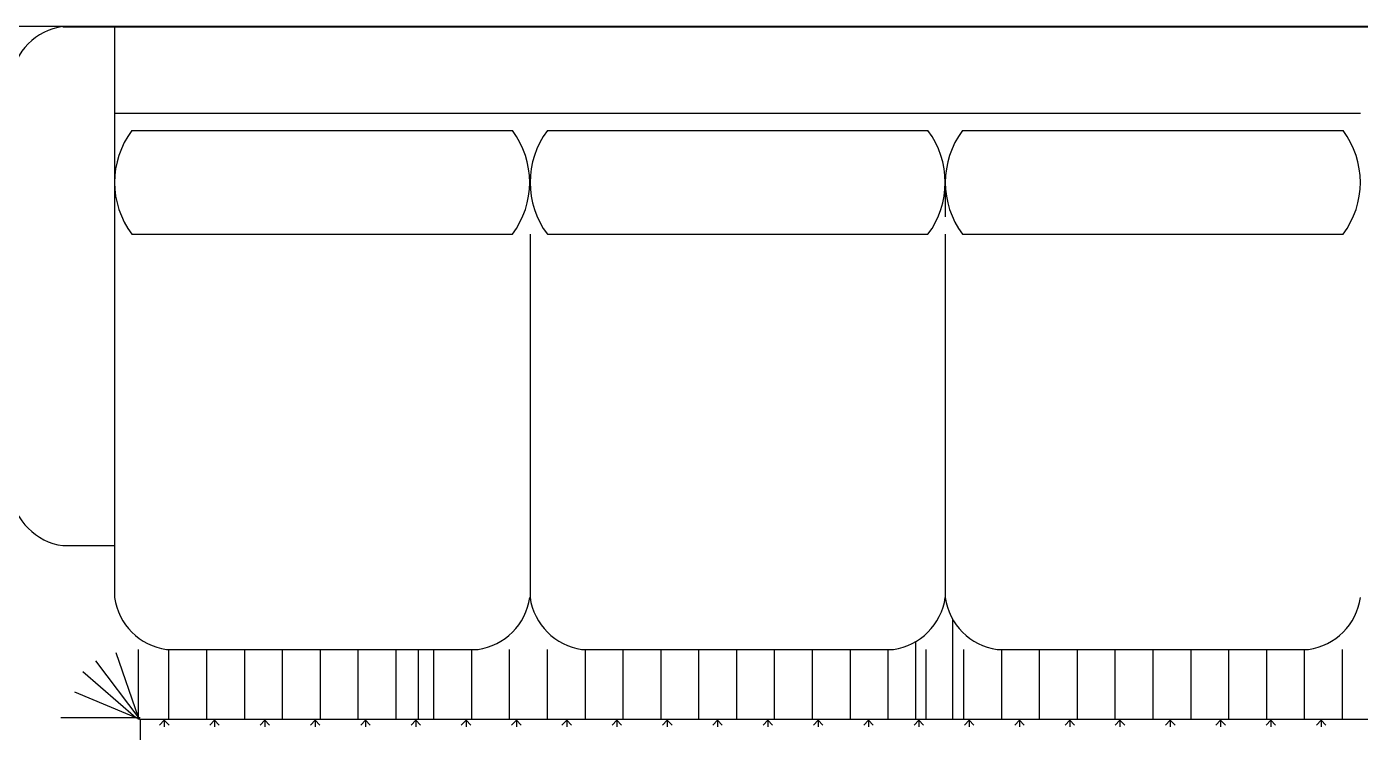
# Model space of a CAD drawing. Header units: millimetres. Extents: x -1705246 to 222838, y -3231245 to 126310.
# Drawn here: x 10703 to 12379, y 110099 to 110985 of the extents above; entities that cross this region are included whole.
import ezdxf

# ---------------------------------------------------------------- set-up
doc = ezdxf.new("R2010")
doc.units = ezdxf.units.MM
doc.layers.add('家具内线', color=8, linetype='Continuous')
doc.layers.add('家具外线', color=1, linetype='Continuous')

# ---------------------------------------------------------------- blocks, each defined once
blk = doc.blocks.new('MK-JJ-0387')
at = {"layer": '家具内线'}
for p, q in [((-139569.9, 98079.9), (-139569.9, 98088.3)), ((-139506.7, 98079.9), (-139506.7, 98088.3)), ((-139443.5, 98079.9), (-139443.5, 98088.3)), ((-139380.2, 98079.9), (-139380.2, 98088.3)), ((-139317, 98079.9), (-139317, 98088.3)), ((-139253.8, 98079.9), (-139253.8, 98088.3)), ((-139190.6, 98079.9), (-139190.6, 98088.3)), ((-139127.3, 98079.9), (-139127.3, 98088.3)), ((-139064.1, 98079.9), (-139064.1, 98088.3)), ((-139000.9, 98079.9), (-139000.9, 98088.3)), ((-138937.7, 98079.9), (-138937.7, 98088.3)), ((-138874.5, 98079.9), (-138874.5, 98088.3)), ((-138811.2, 98079.9), (-138811.2, 98088.3)), ((-138748, 98079.9), (-138748, 98088.3)), ((-138684.8, 98079.9), (-138684.8, 98088.3)), ((-138621.6, 98079.9), (-138621.6, 98088.3)), ((-138558.4, 98079.9), (-138558.4, 98088.3)), ((-138495.1, 98079.9), (-138495.1, 98088.3)), ((-138431.9, 98079.9), (-138431.9, 98088.3)), ((-138368.7, 98079.9), (-138368.7, 98088.3)), ((-138305.5, 98079.9), (-138305.5, 98088.3)), ((-138242.3, 98079.9), (-138242.3, 98088.3)), ((-138179, 98079.9), (-138179, 98088.3)), ((-138115.8, 98079.9), (-138115.8, 98088.3)), ((-139596.6, 98079.1), (-139596.6, 97990.8)), ((-139569.9, 98079.9), (-139575.8, 98085.9)), ((-139569.9, 98079.9), (-139564, 98085.9)), ((-139549, 98079.1), (-139549, 97990.8)), ((-139506.7, 98079.9), (-139512.6, 98085.9)), ((-139506.7, 98079.9), (-139500.8, 98085.9)), ((-139501.5, 98079.1), (-139501.5, 97990.8)), ((-139453.9, 98079.1), (-139453.9, 97990.8)), ((-139443.5, 98079.9), (-139449.4, 98085.9)), ((-139443.5, 98079.9), (-139437.5, 98085.9)), ((-139406.3, 98079.1), (-139406.3, 97990.8)), ((-139380.2, 98079.9), (-139386.2, 98085.9)), ((-139380.2, 98079.9), (-139374.3, 98085.9)), ((-139358.7, 98079.1), (-139358.7, 97990.8)), ((-139317, 98079.9), (-139323, 98085.9)), ((-139317, 98079.9), (-139311.1, 98085.9)), ((-139311.1, 98079.1), (-139311.1, 97990.8)), ((-139263.6, 98079.1), (-139263.6, 97990.8)), ((-139253.8, 98079.9), (-139259.7, 98085.9)), ((-139253.8, 98079.9), (-139247.9, 98085.9)), ((-139216, 98079.1), (-139216, 97990.8)), ((-139190.6, 98079.9), (-139196.5, 98085.9)), ((-139190.6, 98079.9), (-139184.7, 98085.9)), ((-139168.4, 98079.1), (-139168.4, 97990.8)), ((-139127.4, 98079.9), (-139133.3, 98085.9)), ((-139127.4, 98079.9), (-139121.4, 98085.9)), ((-139120.8, 98079.1), (-139120.8, 97990.8)), ((-139106.9, 98079.1), (-139106.9, 97953.2)), ((-139073.3, 98079.1), (-139073.3, 97990.8)), ((-139064.1, 98079.9), (-139070.1, 98085.9)), ((-139064.1, 98079.9), (-139058.2, 98085.9)), ((-139060.3, 98079.1), (-139060.3, 97980.9)), ((-139025.7, 98079.1), (-139025.7, 97990.8)), ((-139000.9, 98079.9), (-139006.8, 98085.9)), ((-139000.9, 98079.9), (-138995, 98085.9)), ((-138978.1, 98079.1), (-138978.1, 97990.8)), ((-138937.7, 98079.9), (-138943.6, 98085.9)), ((-138937.7, 98079.9), (-138931.8, 98085.9)), ((-138930.5, 98079.1), (-138930.5, 97990.8)), ((-138882.9, 98079.1), (-138882.9, 97990.8)), ((-138874.5, 98079.9), (-138880.4, 98085.9)), ((-138874.5, 98079.9), (-138868.5, 98085.9)), ((-138835.4, 98079.1), (-138835.4, 97990.8)), ((-138811.3, 98079.9), (-138817.2, 98085.9)), ((-138811.3, 98079.9), (-138805.3, 98085.9)), ((-138787.8, 98079.1), (-138787.8, 97990.8)), ((-138748, 98079.9), (-138754, 98085.9)), ((-138748, 98079.9), (-138742.1, 98085.9)), ((-138740.2, 98079.1), (-138740.2, 97990.8)), ((-138692.6, 98079.1), (-138692.6, 97990.8)), ((-138684.8, 98079.9), (-138690.7, 98085.9)), ((-138684.8, 98079.9), (-138678.9, 98085.9)), ((-138645.1, 98079.1), (-138645.1, 97990.8)), ((-138621.6, 98079.9), (-138627.5, 98085.9)), ((-138621.6, 98079.9), (-138615.7, 98085.9)), ((-138597.5, 98079.1), (-138597.5, 97990.8)), ((-138558.4, 98079.9), (-138564.3, 98085.9)), ((-138558.4, 98079.9), (-138552.4, 98085.9)), ((-138549.9, 98079.1), (-138549.9, 97990.8)), ((-138502.3, 98079.1), (-138502.3, 97990.8)), ((-138495.2, 98079.9), (-138501.1, 98085.9)), ((-138495.2, 98079.9), (-138489.2, 98085.9)), ((-138454.7, 98079.1), (-138454.7, 97990.8)), ((-138431.9, 98079.9), (-138437.9, 98085.9)), ((-138435.3, 98079.1), (-138435.3, 97990.8)), ((-138431.9, 98079.9), (-138426, 98085.9)), ((-138407.2, 98079.1), (-138407.2, 97990.8)), ((-138368.7, 98079.9), (-138374.6, 98085.9)), ((-138368.7, 98079.9), (-138362.8, 98085.9)), ((-138359.6, 98079.1), (-138359.6, 97990.8)), ((-138312, 98079.1), (-138312, 97990.8)), ((-138305.5, 98079.9), (-138311.4, 98085.9)), ((-138305.5, 98079.9), (-138299.6, 98085.9)), ((-138264.4, 98079.1), (-138264.4, 97990.8)), ((-138242.3, 98079.9), (-138248.2, 98085.9)), ((-138242.3, 98079.9), (-138236.3, 98085.9)), ((-138216.9, 98079.1), (-138216.9, 97990.8)), ((-138179, 98079.9), (-138185, 98085.9)), ((-138179, 98079.9), (-138173.1, 98085.9)), ((-138169.3, 98079.1), (-138169.3, 97990.8)), ((-138115.8, 98079.9), (-138121.8, 98085.9)), ((-138121.7, 98079.1), (-138121.7, 97990.8)), ((-138115.8, 98079.9), (-138109.9, 98085.9)), ((-138085.4, 98079.1), (-138030, 98005.2)), ((-138085.4, 98079.1), (-138003.5, 98044.4)), ((-138085.4, 98076.9), (-137986, 98076.9)), ((-138083.4, 98079.1), (-138083.4, 97990.8)), ((-138083.4, 98076.4), (-138055.4, 97995.1)), ((-138080.1, 98076.9), (-138013.6, 98019.1)), ((-139097.4, 97469.1), (-139097.4, 97925.6)), ((-138575.6, 97469.1), (-138575.6, 97925.6)), ((-139097.4, 97316.9), (-139619.1, 97316.9)), ((-138575.6, 97316.9), (-139097.4, 97316.9)), ((-138053.4, 97316.9), (-138575.1, 97316.9))]:
    blk.add_line(p, q, dxfattribs=at)
at = {"layer": '家具外线'}
for p, q in [((-138085.4, 98079.1), (-138085.4, 99263.8)), ((-139682.6, 98079.1), (-138085.4, 98079.1)), ((-139162.6, 97990.8), (-139553.9, 97990.8)), ((-138640.3, 97990.8), (-139032.1, 97990.8)), ((-138118.6, 97990.8), (-138510.4, 97990.8)), ((-138053.4, 97208.3), (-138053.4, 97925.6)), ((-137988.2, 97860.4), (-138053.4, 97860.4)), ((-139119.1, 97469.1), (-139597.3, 97469.1)), ((-138597.4, 97469.1), (-139075.6, 97469.1)), ((-138075.1, 97469.1), (-138553.4, 97469.1)), ((-139097.4, 97403.9), (-139097.4, 97447.4)), ((-139097.4, 97403.9), (-139097.4, 97447.4)), ((-139119.1, 97338.7), (-139597.3, 97338.7)), ((-138597.4, 97338.7), (-139075.6, 97338.7)), ((-138075.1, 97338.7), (-138553.4, 97338.7)), ((-138966.9, 97208.3), (-139684.3, 97208.3)), ((-138445.2, 97208.3), (-139227.8, 97208.3)), ((-137988.2, 97208.3), (-138705.5, 97208.3))]:
    blk.add_line(p, q, dxfattribs=at)
for centre, radius, start, end in [((-139543, 97914.7), 76.9, 98.1301, 171.8699), ((-139173.4, 97914.7), 76.9, 8.1301, 81.8699), ((-139021.3, 97914.7), 76.9, 98.1301, 171.8699), ((-138651.7, 97914.7), 76.9, 8.1301, 81.8699), ((-138499, 97914.7), 76.9, 98.1301, 171.8699), ((-138129.5, 97914.7), 76.9, 8.1301, 81.8699), ((-137999.1, 97784.3), 76.9, 8.1301, 81.8699), ((-139510.4, 97403.9), 108.7, 143.1301, 216.8699), ((-139206.1, 97403.9), 108.7, 323.1301, 36.8699), ((-138988.7, 97403.9), 108.7, 143.1301, 216.8699), ((-138684.3, 97403.9), 108.7, 323.1301, 36.8699), ((-138466.4, 97403.9), 108.7, 143.1301, 216.8699), ((-138162.1, 97403.9), 108.7, 323.1301, 36.8699), ((-137999.1, 97284.3), 76.9, 278.1301, 351.8699)]:
    blk.add_arc(centre, radius, start, end, dxfattribs=at)

msp = doc.modelspace()

# ---------------------------------------------------------------- linework, layer by layer
msp.add_line((13394.2, 110985.5), (8464.2, 110985.5))

# ---------------------------------------------------------------- block references
at = {"layer": '家具外线', "rotation": 180}
msp.add_blockref('MK-JJ-0387', (-127239.6, 208193.7), dxfattribs=at)

doc.saveas('drawing.dxf')
